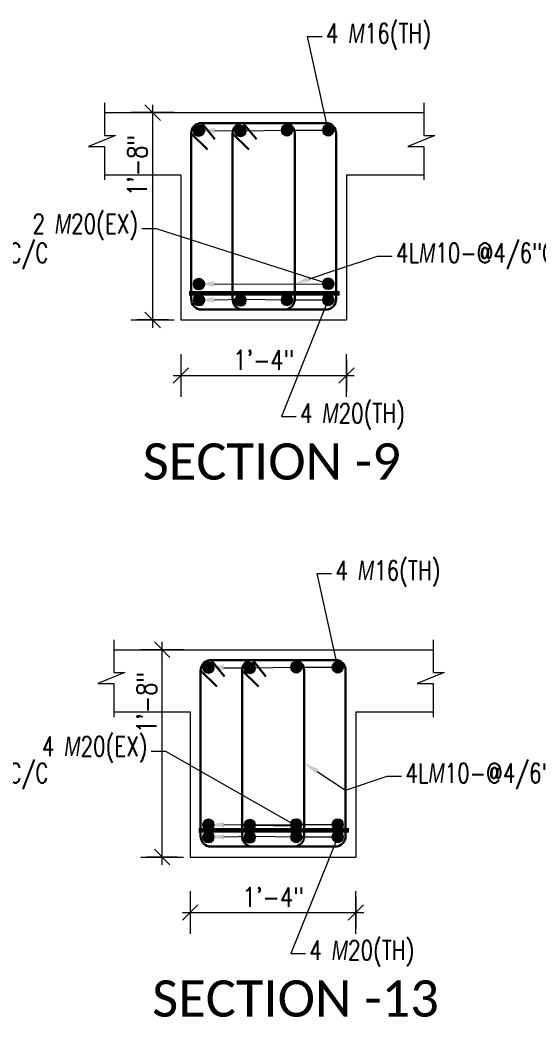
# Model space of a CAD drawing. Header units: inches. Extents: x 0 to 162649, y -36601 to -26324.
# Drawn here: x 155601.6 to 155651.7, y -36219.5 to -36123.3 of the extents above; entities that cross this region are included whole.
import ezdxf
from ezdxf import colors
from ezdxf.entities.mleader import LeaderData, LeaderLine
from ezdxf.math import Vec2, Vec3

# ---------------------------------------------------------------- set-up
doc = ezdxf.new("R2010")
doc.units = ezdxf.units.IN
doc.header["$MEASUREMENT"] = 0
for name, color, linetype, lineweight in [('Dim', 1, 'Continuous', 13), ('hatch', 252, 'Continuous', 0), ('OL_AR_Text', 140, 'Continuous', 5), ('Rein', 3, 'Continuous', 30), ('Stirrups', 191, 'Continuous', 25), ('TEXT', 7, 'Continuous', 9)]:
    doc.layers.add(name, color=color, linetype=linetype, lineweight=lineweight)
doc.styles.add('1-8 Annotative Text', font='calibri.ttf', dxfattribs={"height": 0.125})
doc.styles.add('DIM', font='simplex.shx', dxfattribs={"width": 0.75})
doc.styles.add('rmtext', font='romans.shx', dxfattribs={"width": 0.8})
doc.dimstyles.new('DIM-24', dxfattribs={"dimscale": 24, "dimtxt": 0.078125, "dimasz": 0.0625, "dimexe": 0.0625, "dimexo": 0.015625, "dimgap": 0.015625, "dimtad": 1, "dimdec": 1, "dimzin": 3, "dimdsep": 46, "dimlunit": 4, "dimtxsty": 'rmtext', "dimblk": 'OBLIQUE', "dimcen": 0.09375, "dimdle": 0.03125, "dimclrd": 1, "dimclre": 1, "dimclrt": 2, "dimadec": 0, "dimazin": 0, "dimtfac": 0.75, "dimtdec": 1, "dimtix": 1, "dimtmove": 0, "dimatfit": 3, "dimfxl": 0.0625, "dimfxlon": 1, "dimfrac": 1, "dimtolj": 1, "dimtzin": 0, "dimlwd": -1, "dimlwe": 5, "dimarcsym": 0})

# ---------------------------------------------------------------- blocks, each defined once
blk = doc.blocks.new('_Oblique')
for p, q in [((0, -1.375), (0, 1.375)), ((-0.495, -0.495), (0.495, 0.495))]:
    blk.add_line(p, q)
blk = doc.blocks.new('*D307')
at = {"layer": 'Defpoints', "color": 0, "transparency": 16777216}
for p in [(155617.138, -36152.289), (155633.138, -36152.289), (155633.138, -36157.643)]:
    blk.add_point(p, dxfattribs=at)
at = {"layer": 'Dim', "color": 1, "lineweight": 5, "transparency": 16777216}
for p, q in [((155617.138, -36156.143), (155617.138, -36159.143)), ((155633.138, -36156.143), (155633.138, -36159.143))]:
    blk.add_line(p, q, dxfattribs=at)
at = {"layer": 'Dim', "color": 1, "transparency": 16777216}
blk.add_line((155616.388, -36157.643), (155633.888, -36157.643), dxfattribs=at)
at = {"layer": 'Dim', "color": 1, "transparency": 16777216, "xscale": 1.5, "yscale": 1.5, "zscale": 1.5, "rotation": 180}
blk.add_blockref('_Oblique', (155617.138, -36157.643), dxfattribs=at)
at = {"layer": 'Dim', "color": 1, "transparency": 16777216, "xscale": 1.5, "yscale": 1.5, "zscale": 1.5}
blk.add_blockref('_Oblique', (155633.138, -36157.643), dxfattribs=at)
at = {"layer": 'Dim', "color": 2, "transparency": 16777216, "insert": (155625.138, -36156.152), "char_height": 1.875, "attachment_point": 5, "style": 'rmtext'}
blk.add_mtext('\\A1;1\'-4"', dxfattribs=at)
blk = doc.blocks.new('*D308')
at = {"layer": 'Defpoints', "color": 0, "transparency": 16777216}
for p in [(155614.421, -36132.289), (155617.138, -36132.289), (155617.138, -36152.289)]:
    blk.add_point(p, dxfattribs=at)
at = {"layer": 'Dim', "color": 1, "lineweight": 5, "transparency": 16777216}
for p, q in [((155615.921, -36132.289), (155612.921, -36132.289)), ((155615.921, -36152.289), (155612.921, -36152.289))]:
    blk.add_line(p, q, dxfattribs=at)
at = {"layer": 'Dim', "color": 1, "transparency": 16777216}
blk.add_line((155614.421, -36153.039), (155614.421, -36131.539), dxfattribs=at)
at = {"layer": 'Dim', "color": 1, "transparency": 16777216, "xscale": 1.5, "yscale": 1.5, "zscale": 1.5}
for p, rotation in [((155614.421, -36132.289), 90), ((155614.421, -36152.289), 270)]:
    blk.add_blockref('_Oblique', p, dxfattribs=dict(at, rotation=rotation))
at = {"layer": 'Dim', "color": 2, "transparency": 16777216, "insert": (155612.93, -36137.389), "char_height": 1.875, "attachment_point": 5, "rotation": 90, "style": 'rmtext'}
blk.add_mtext('\\A1;1\'-8"', dxfattribs=at)
blk = doc.blocks.new('*D315')
at = {"layer": 'Defpoints', "color": 0, "transparency": 16777216}
for p in [(155618.047, -36204.094), (155634.047, -36204.094), (155634.047, -36209.448)]:
    blk.add_point(p, dxfattribs=at)
at = {"layer": 'Dim', "color": 1, "lineweight": 5, "transparency": 16777216}
for p, q in [((155618.047, -36207.948), (155618.047, -36210.948)), ((155634.047, -36207.948), (155634.047, -36210.948))]:
    blk.add_line(p, q, dxfattribs=at)
at = {"layer": 'Dim', "color": 1, "transparency": 16777216}
blk.add_line((155617.297, -36209.448), (155634.797, -36209.448), dxfattribs=at)
at = {"layer": 'Dim', "color": 1, "transparency": 16777216, "xscale": 1.5, "yscale": 1.5, "zscale": 1.5, "rotation": 180}
blk.add_blockref('_Oblique', (155618.047, -36209.448), dxfattribs=at)
at = {"layer": 'Dim', "color": 1, "transparency": 16777216, "xscale": 1.5, "yscale": 1.5, "zscale": 1.5}
blk.add_blockref('_Oblique', (155634.047, -36209.448), dxfattribs=at)
at = {"layer": 'Dim', "color": 2, "transparency": 16777216, "insert": (155626.047, -36207.957), "char_height": 1.875, "attachment_point": 5, "style": 'rmtext'}
blk.add_mtext('\\A1;1\'-4"', dxfattribs=at)
blk = doc.blocks.new('*D316')
at = {"layer": 'Defpoints', "color": 0, "transparency": 16777216}
for p in [(155615.33, -36184.094), (155618.047, -36184.094), (155618.047, -36204.094)]:
    blk.add_point(p, dxfattribs=at)
at = {"layer": 'Dim', "color": 1, "transparency": 16777216}
blk.add_line((155615.33, -36204.844), (155615.33, -36183.344), dxfattribs=at)
at = {"layer": 'Dim', "color": 1, "lineweight": 5, "transparency": 16777216}
for p, q in [((155616.83, -36184.094), (155613.83, -36184.094)), ((155616.83, -36204.094), (155613.83, -36204.094))]:
    blk.add_line(p, q, dxfattribs=at)
at = {"layer": 'Dim', "color": 1, "transparency": 16777216, "xscale": 1.5, "yscale": 1.5, "zscale": 1.5}
for p, rotation in [((155615.33, -36184.094), 90), ((155615.33, -36204.094), 270)]:
    blk.add_blockref('_Oblique', p, dxfattribs=dict(at, rotation=rotation))
at = {"layer": 'Dim', "color": 2, "transparency": 16777216, "insert": (155613.839, -36189.194), "char_height": 1.875, "attachment_point": 5, "rotation": 90, "style": 'rmtext'}
blk.add_mtext('\\A1;1\'-8"', dxfattribs=at)

msp = doc.modelspace()

# ---------------------------------------------------------------- hatches: boundary and pattern name
at = {"layer": 'Rein'}
h = msp.add_hatch(color=256, dxfattribs=at)
h.dxf.hatch_style = 1
h.paths.add_polyline_path([(155619.39, -36134.013, 1), (155618.39, -36134.013, 1)])
h = msp.add_hatch(color=256, dxfattribs=at)
h.dxf.hatch_style = 1
h.paths.add_polyline_path([(155623.39, -36134.045, 1), (155622.39, -36134.045, 1)])
h = msp.add_hatch(color=256, dxfattribs=at)
h.dxf.hatch_style = 1
h.paths.add_polyline_path([(155627.879, -36133.991, 1), (155626.879, -36133.991, 1)])
h = msp.add_hatch(color=256, dxfattribs=at)
h.dxf.hatch_style = 1
h.paths.add_polyline_path([(155631.879, -36133.991, 1), (155630.879, -36133.991, 1)])
h = msp.add_hatch(color=256, dxfattribs=at)
h.dxf.hatch_style = 1
h.paths.add_polyline_path([(155619.39, -36148.822, 1), (155618.39, -36148.822, 1)])
h = msp.add_hatch(color=256, dxfattribs=at)
h.dxf.hatch_style = 1
h.paths.add_polyline_path([(155631.879, -36148.799, 1), (155630.879, -36148.799, 1)])
h = msp.add_hatch(color=256, dxfattribs=at)
h.dxf.hatch_style = 1
h.paths.add_polyline_path([(155619.39, -36150.372, 1), (155618.39, -36150.372, 1)])
h = msp.add_hatch(color=256, dxfattribs=at)
h.dxf.hatch_style = 1
h.paths.add_polyline_path([(155623.39, -36150.403, 1), (155622.39, -36150.403, 1)])
h = msp.add_hatch(color=256, dxfattribs=at)
h.dxf.hatch_style = 1
h.paths.add_polyline_path([(155627.879, -36150.349, 1), (155626.879, -36150.349, 1)])
h = msp.add_hatch(color=256, dxfattribs=at)
h.dxf.hatch_style = 1
h.paths.add_polyline_path([(155631.879, -36150.349, 1), (155630.879, -36150.349, 1)])
h = msp.add_hatch(color=256, dxfattribs=at)
h.dxf.hatch_style = 1
h.paths.add_polyline_path([(155628.788, -36185.796, 1), (155627.788, -36185.796, 1)])
h = msp.add_hatch(color=256, dxfattribs=at)
h.dxf.hatch_style = 1
h.paths.add_polyline_path([(155632.788, -36185.796, 1), (155631.788, -36185.796, 1)])
h = msp.add_hatch(color=256, dxfattribs=at)
h.dxf.hatch_style = 1
h.paths.add_polyline_path([(155620.298, -36185.818, 1), (155619.298, -36185.818, 1)])
h = msp.add_hatch(color=256, dxfattribs=at)
h.dxf.hatch_style = 1
h.paths.add_polyline_path([(155624.298, -36185.85, 1), (155623.298, -36185.85, 1)])
h = msp.add_hatch(color=256, dxfattribs=at)
h.dxf.hatch_style = 1
h.paths.add_polyline_path([(155620.298, -36200.987, 1), (155619.298, -36200.987, 1)])
h = msp.add_hatch(color=256, dxfattribs=at)
h.dxf.hatch_style = 1
h.paths.add_polyline_path([(155624.298, -36201.019, 1), (155623.298, -36201.019, 1)])
h = msp.add_hatch(color=256, dxfattribs=at)
h.dxf.hatch_style = 1
h.paths.add_polyline_path([(155628.788, -36200.965, 1), (155627.788, -36200.965, 1)])
h = msp.add_hatch(color=256, dxfattribs=at)
h.dxf.hatch_style = 1
h.paths.add_polyline_path([(155632.788, -36200.965, 1), (155631.788, -36200.965, 1)])
h = msp.add_hatch(color=256, dxfattribs=at)
h.dxf.hatch_style = 1
h.paths.add_polyline_path([(155628.788, -36202.154, 1), (155627.788, -36202.154, 1)])
h = msp.add_hatch(color=256, dxfattribs=at)
h.dxf.hatch_style = 1
h.paths.add_polyline_path([(155632.788, -36202.154, 1), (155631.788, -36202.154, 1)])
h = msp.add_hatch(color=256, dxfattribs=at)
h.dxf.hatch_style = 1
h.paths.add_polyline_path([(155620.298, -36202.176, 1), (155619.298, -36202.176, 1)])
h = msp.add_hatch(color=256, dxfattribs=at)
h.dxf.hatch_style = 1
h.paths.add_polyline_path([(155624.298, -36202.208, 1), (155623.298, -36202.208, 1)])

# ---------------------------------------------------------------- linework, layer by layer
at = {"layer": 'Dim', "lineweight": 60}
for p, q in [((155617.954, -36149.698), (155632.456, -36149.698)), ((155618.863, -36201.51), (155633.364, -36201.51))]:
    msp.add_line(p, q, dxfattribs=at)
at = {"layer": 'hatch'}
for p, q in [((155609.761, -36131.349), (155609.761, -36134.478)), ((155640.606, -36131.349), (155640.606, -36134.478)), ((155609.761, -36132.289), (155640.606, -36132.289)), ((155610.818, -36134.478), (155608.218, -36135.54)), ((155610.818, -36134.478), (155608.218, -36135.54)), ((155609.761, -36134.478), (155610.818, -36134.478)), ((155641.663, -36134.478), (155639.063, -36135.54)), ((155640.606, -36134.478), (155641.663, -36134.478)), ((155608.218, -36135.54), (155609.761, -36135.54)), ((155608.218, -36135.54), (155609.761, -36135.54)), ((155609.761, -36135.54), (155609.761, -36138.783)), ((155639.063, -36135.54), (155640.606, -36135.54)), ((155640.606, -36135.54), (155640.606, -36138.783)), ((155609.761, -36138.289), (155617.138, -36138.289)), ((155617.138, -36138.289), (155617.138, -36152.289)), ((155633.138, -36138.289), (155633.138, -36152.289)), ((155633.138, -36138.289), (155640.606, -36138.289)), ((155617.138, -36152.289), (155633.138, -36152.289)), ((155610.669, -36183.154), (155610.669, -36186.283)), ((155641.515, -36183.154), (155641.515, -36186.283)), ((155610.669, -36184.094), (155641.515, -36184.094)), ((155611.727, -36186.283), (155609.126, -36187.345)), ((155611.727, -36186.283), (155609.126, -36187.345)), ((155610.669, -36186.283), (155611.727, -36186.283)), ((155642.572, -36186.283), (155639.972, -36187.345)), ((155641.515, -36186.283), (155642.572, -36186.283)), ((155609.126, -36187.345), (155610.669, -36187.345)), ((155609.126, -36187.345), (155610.669, -36187.345)), ((155610.669, -36187.345), (155610.669, -36190.588)), ((155639.972, -36187.345), (155641.515, -36187.345)), ((155641.515, -36187.345), (155641.515, -36190.588)), ((155610.669, -36190.094), (155618.047, -36190.094)), ((155618.047, -36190.094), (155618.047, -36204.094)), ((155634.047, -36190.094), (155634.047, -36204.094)), ((155634.047, -36190.094), (155641.515, -36190.094)), ((155618.047, -36204.094), (155634.047, -36204.094))]:
    msp.add_line(p, q, dxfattribs=at)
at = {"layer": 'Rein'}
for centre in [(155618.89, -36134.013), (155622.89, -36134.045), (155627.379, -36133.991), (155631.379, -36133.991), (155618.89, -36148.822), (155631.379, -36148.799), (155618.89, -36150.372), (155622.89, -36150.403), (155627.379, -36150.349), (155631.379, -36150.349), (155628.288, -36185.796), (155632.288, -36185.796), (155619.798, -36185.818), (155623.798, -36185.85), (155619.798, -36200.987), (155623.798, -36201.019), (155628.288, -36200.965), (155632.288, -36200.965), (155628.288, -36202.154), (155632.288, -36202.154), (155619.798, -36202.176), (155623.798, -36202.208)]:
    msp.add_circle(centre, 0.5, dxfattribs=at)
at = {"layer": 'Stirrups', "lineweight": 30}
for p, q in [((155619.172, -36133.289), (155620.436, -36134.862)), ((155623.172, -36133.289), (155624.436, -36134.862)), ((155618.138, -36134.289), (155619.714, -36135.852)), ((155622.138, -36134.289), (155623.714, -36135.852)), ((155620.08, -36185.094), (155621.345, -36186.666)), ((155624.08, -36185.094), (155625.345, -36186.666)), ((155619.047, -36186.094), (155620.623, -36187.656)), ((155623.047, -36186.094), (155624.623, -36187.656))]:
    msp.add_line(p, q, dxfattribs=at)
for points in [[(155619.138, -36151.289), (155631.138, -36151.289, 0.414214), (155632.138, -36150.289), (155632.138, -36134.289, 0.404381), (155631.172, -36133.289), (155619.172, -36133.289, 0.424115), (155618.138, -36134.289), (155618.138, -36150.289, 0.414214)], [(155623.138, -36151.289), (155627.138, -36151.289, 0.414214), (155628.138, -36150.289), (155628.138, -36134.289, 0.404381), (155627.172, -36133.289), (155623.172, -36133.289, 0.424115), (155622.138, -36134.289), (155622.138, -36150.289, 0.414214)], [(155620.047, -36203.094), (155632.047, -36203.094, 0.414214), (155633.047, -36202.094), (155633.047, -36186.094, 0.404381), (155632.08, -36185.094), (155620.08, -36185.094, 0.424115), (155619.047, -36186.094), (155619.047, -36202.094, 0.414214)], [(155624.047, -36203.094), (155628.047, -36203.094, 0.414214), (155629.047, -36202.094), (155629.047, -36186.094, 0.404381), (155628.08, -36185.094), (155624.08, -36185.094, 0.424115), (155623.047, -36186.094), (155623.047, -36202.094, 0.414214)]]:
    msp.add_lwpolyline(points, format="xyb", close=True, dxfattribs=at)

# ---------------------------------------------------------------- texts
at = {"layer": 'OL_AR_Text', "char_height": 3.5, "width": 2.6734445e-317, "attachment_point": 1, "style": '1-8 Annotative Text'}
for s, insert in [('SECTION -9', (155613.467, -36164.191)), ('SECTION -13', (155614.375, -36215.995))]:
    msp.add_mtext(s, dxfattribs=dict(at, insert=insert))

# ---------------------------------------------------------------- dimensions: what is measured, and where the dimension line sits
at = {"layer": 'Dim'}
for base, p1, p2, picture, middle in [((155614.421, -36132.289), (155617.138, -36152.289), (155617.138, -36132.289), '*D308', (155614.421, -36137.389)), ((155615.33, -36184.094), (155618.047, -36204.094), (155618.047, -36184.094), '*D316', (155615.33, -36189.194))]:
    dim = msp.add_linear_dim(base=base, p1=p1, p2=p2, angle=90, dimstyle='DIM-24', dxfattribs=at)
    dim.commit()
    dim.dimension.update_dxf_attribs({"geometry": picture, "text_midpoint": middle, "dimtype": 160})
for base, p1, p2, picture, middle in [((155633.138, -36157.643), (155617.138, -36152.289), (155633.138, -36152.289), '*D307', (155625.138, -36156.152)), ((155634.047, -36209.448), (155618.047, -36204.094), (155634.047, -36204.094), '*D315', (155626.047, -36207.957))]:
    dim = msp.add_linear_dim(base=base, p1=p1, p2=p2, dimstyle='DIM-24', dxfattribs=at)
    dim.commit()
    dim.dimension.update_dxf_attribs({"geometry": picture, "text_midpoint": middle})

# ---------------------------------------------------------------- leaders
at = {"layer": 'TEXT'}
ml = msp.add_multileader_mtext('Standard', dxfattribs=at)
ml.set_content('4 {\\Fgothici|c0;M}16(TH) ', color=256, style='DIM')
ml.set_leader_properties(color=1, linetype='ByLayer', lineweight=9)
ml.build(insert=Vec2(0, 0))
ml.multileader.update_dxf_attribs({"text_right_attachment_type": 2, "dogleg_length": 0.25, "arrow_head_size": 1.5, "scale": 32})
ctx = ml.context
ctx.base_point, ctx.scale, ctx.char_height, ctx.arrow_head_size, ctx.landing_gap_size, ctx.plane_origin = Vec3(155630.785, -36124.953), 32, 1.875, 1.5, 0.375, Vec3(155641.887, -36133.049)
ctx.right_attachment = 2
notes = []
notes.append((ctx, [(0, (1, 1, 0), (155629.381, -36124.953), (1, 0), 1.404, [(3, [(155618.89, -36134.013), (155622.89, -36134.045), (155627.379, -36133.991), (155631.379, -36133.991)], 0, [])])]))
ctx.mtext.insert, ctx.mtext.flow_direction = Vec3(155631.16, -36123.703), 5
ml = msp.add_multileader_mtext('Standard', dxfattribs=at)
ml.set_content('2 {\\Fgothici|c0;M}20(EX) ', color=256, style='DIM')
ml.set_leader_properties(color=1, linetype='ByLayer', lineweight=9)
ml.build(insert=Vec2(0, 0))
ml.multileader.update_dxf_attribs({"text_right_attachment_type": 2, "dogleg_length": 0.25, "arrow_head_size": 1.5, "scale": 32})
ctx = ml.context
ctx.base_point, ctx.scale, ctx.char_height, ctx.arrow_head_size, ctx.landing_gap_size, ctx.plane_origin = Vec3(155601.574, -36143.325), 32, 1.875, 1.5, 0.375, Vec3(155641.887, -36149.401)
ctx.right_attachment, ctx.text_align_type = 2, 2
notes.append((ctx, [(1, (1, 1, 0), (155614.777, -36143.503), (-1, 0), 1.404, [(2, [(155618.89, -36148.822), (155631.379, -36148.799)], 0, [])])]))
ctx.mtext.insert, ctx.mtext.alignment, ctx.mtext.flow_direction = Vec3(155612.998, -36142.075), 3, 5
ml = msp.add_multileader_mtext('Standard', dxfattribs=at)
ml.set_content('4L{\\Fgothici|c0;M}10-@4/6"C/C ', color=256, style='DIM')
ml.set_leader_properties(color=1, linetype='ByLayer', lineweight=9)
ml.build(insert=Vec2(0, 0))
ml.multileader.update_dxf_attribs({"text_right_attachment_type": 2, "dogleg_length": 0.25, "arrow_head_size": 1.5, "scale": 32})
ctx = ml.context
ctx.base_point, ctx.scale, ctx.char_height, ctx.arrow_head_size, ctx.landing_gap_size, ctx.plane_origin = Vec3(155586.022, -36146.135), 32, 1.875, 1.5, 0.375, Vec3(155596.556, -36155.888)
ctx.right_attachment = 2
notes.append((ctx, [(0, (1, 1, 0), (155584.617, -36146.135), (1, 0), 1.404, [(1, [(155576.617, -36148.798), (155580.617, -36147.467)], 0, [])])]))
ctx.mtext.insert, ctx.mtext.flow_direction = Vec3(155586.397, -36144.885), 5
ml = msp.add_multileader_mtext('Standard', dxfattribs=at)
ml.set_content('4L{\\Fgothici|c0;M}10-@4/6"C/C ', color=256, style='DIM')
ml.set_leader_properties(color=1, linetype='ByLayer', lineweight=9)
ml.build(insert=Vec2(0, 0))
ml.multileader.update_dxf_attribs({"text_right_attachment_type": 2, "dogleg_length": 0.25, "arrow_head_size": 1.5, "scale": 32})
ctx = ml.context
ctx.base_point, ctx.scale, ctx.char_height, ctx.arrow_head_size, ctx.landing_gap_size, ctx.plane_origin = Vec3(155637.543, -36146.135), 32, 1.875, 1.5, 0.375, Vec3(155648.078, -36155.888)
ctx.right_attachment = 2
notes.append((ctx, [(0, (1, 1, 0), (155636.139, -36146.135), (1, 0), 1.404, [(1, [(155628.138, -36148.798), (155632.138, -36147.467)], 0, [])])]))
ctx.mtext.insert, ctx.mtext.flow_direction = Vec3(155637.918, -36144.885), 5
ml = msp.add_multileader_mtext('Standard', dxfattribs=at)
ml.set_content('4 {\\Fgothici|c0;M}20(TH) ', color=256, style='DIM')
ml.set_leader_properties(color=1, linetype='ByLayer', lineweight=9)
ml.build(insert=Vec2(0, 0))
ml.multileader.update_dxf_attribs({"text_right_attachment_type": 2, "dogleg_length": 0.25, "arrow_head_size": 1.5, "scale": 32})
ctx = ml.context
ctx.base_point, ctx.scale, ctx.char_height, ctx.arrow_head_size, ctx.landing_gap_size, ctx.plane_origin = Vec3(155628.264, -36161.596), 32, 1.875, 1.5, 0.375, Vec3(155639.924, -36159.55)
ctx.right_attachment = 2
notes.append((ctx, [(0, (1, 1, 0), (155626.859, -36161.596), (1, 0), 1.404, [(3, [(155618.89, -36150.372), (155623.138, -36150.289), (155627.379, -36150.349), (155631.379, -36150.349)], 0, [])])]))
ctx.mtext.insert, ctx.mtext.flow_direction = Vec3(155628.639, -36160.346), 5
ml = msp.add_multileader_mtext('Standard', dxfattribs=at)
ml.set_content('4 {\\Fgothici|c0;M}16(TH) ', color=256, style='DIM')
ml.set_leader_properties(color=1, linetype='ByLayer', lineweight=9)
ml.build(insert=Vec2(0, 0))
ml.multileader.update_dxf_attribs({"text_right_attachment_type": 2, "dogleg_length": 0.25, "arrow_head_size": 1.5, "scale": 32})
ctx = ml.context
ctx.base_point, ctx.scale, ctx.char_height, ctx.arrow_head_size, ctx.landing_gap_size, ctx.plane_origin = Vec3(155631.694, -36176.758), 32, 1.875, 1.5, 0.375, Vec3(155642.795, -36184.854)
ctx.right_attachment = 2
notes.append((ctx, [(0, (1, 1, 0), (155630.289, -36176.758), (1, 0), 1.404, [(3, [(155619.798, -36185.818), (155623.798, -36185.85), (155628.288, -36185.796), (155632.288, -36185.796)], 0, [])])]))
ctx.mtext.insert, ctx.mtext.flow_direction = Vec3(155632.069, -36175.508), 5
ml = msp.add_multileader_mtext('Standard', dxfattribs=at)
ml.set_content('4 {\\Fgothici|c0;M}20(EX) ', color=256, style='DIM')
ml.set_leader_properties(color=1, linetype='ByLayer', lineweight=9)
ml.build(insert=Vec2(0, 0))
ml.multileader.update_dxf_attribs({"text_right_attachment_type": 2, "dogleg_length": 0.25, "arrow_head_size": 1.5, "scale": 32})
ctx = ml.context
ctx.base_point, ctx.scale, ctx.char_height, ctx.arrow_head_size, ctx.landing_gap_size, ctx.plane_origin = Vec3(155602.482, -36193.733), 32, 1.875, 1.5, 0.375, Vec3(155642.795, -36199.81)
ctx.right_attachment, ctx.text_align_type = 2, 2
notes.append((ctx, [(1, (1, 1, 0), (155615.686, -36193.911), (-1, 0), 1.404, [(3, [(155619.798, -36200.987), (155632.288, -36200.965), (155623.798, -36201.019), (155623.798, -36201.019), (155628.288, -36201.095)], 0, [])])]))
ctx.mtext.insert, ctx.mtext.alignment, ctx.mtext.flow_direction = Vec3(155613.906, -36192.483), 3, 5
ml = msp.add_multileader_mtext('Standard', dxfattribs=at)
ml.set_content('4L{\\Fgothici|c0;M}10-@4/6"C/C ', color=256, style='DIM')
ml.set_leader_properties(color=1, linetype='ByLayer', lineweight=9)
ml.build(insert=Vec2(0, 0))
ml.multileader.update_dxf_attribs({"text_right_attachment_type": 2, "dogleg_length": 0.25, "arrow_head_size": 1.5, "scale": 32})
ctx = ml.context
ctx.base_point, ctx.scale, ctx.char_height, ctx.arrow_head_size, ctx.landing_gap_size, ctx.plane_origin = Vec3(155586.022, -36196.309), 32, 1.875, 1.5, 0.375, Vec3(155596.556, -36206.062)
ctx.right_attachment = 2
notes.append((ctx, [(0, (1, 1, 0), (155584.617, -36196.309), (1, 0), 1.404, [(1, [(155576.617, -36195.024), (155580.617, -36197.641)], 0, [])])]))
ctx.mtext.insert, ctx.mtext.flow_direction = Vec3(155586.397, -36195.059), 5
ml = msp.add_multileader_mtext('Standard', dxfattribs=at)
ml.set_content('4L{\\Fgothici|c0;M}10-@4/6"C/C ', color=256, style='DIM')
ml.set_leader_properties(color=1, linetype='ByLayer', lineweight=9)
ml.build(insert=Vec2(0, 0))
ml.multileader.update_dxf_attribs({"text_right_attachment_type": 2, "dogleg_length": 0.25, "arrow_head_size": 1.5, "scale": 32})
ctx = ml.context
ctx.base_point, ctx.scale, ctx.char_height, ctx.arrow_head_size, ctx.landing_gap_size, ctx.plane_origin = Vec3(155638.452, -36196.309), 32, 1.875, 1.5, 0.375, Vec3(155648.986, -36206.062)
ctx.right_attachment = 2
notes.append((ctx, [(0, (1, 1, 0), (155637.047, -36196.309), (1, 0), 1.404, [(1, [(155629.047, -36195.024), (155633.047, -36197.641)], 0, [])])]))
ctx.mtext.insert, ctx.mtext.flow_direction = Vec3(155638.827, -36195.059), 5
ml = msp.add_multileader_mtext('Standard', dxfattribs=at)
ml.set_content('4 {\\Fgothici|c0;M}20(TH) ', color=256, style='DIM')
ml.set_leader_properties(color=1, linetype='ByLayer', lineweight=9)
ml.build(insert=Vec2(0, 0))
ml.multileader.update_dxf_attribs({"text_right_attachment_type": 2, "dogleg_length": 0.25, "arrow_head_size": 1.5, "scale": 32})
ctx = ml.context
ctx.base_point, ctx.scale, ctx.char_height, ctx.arrow_head_size, ctx.landing_gap_size, ctx.plane_origin = Vec3(155629.172, -36213.401), 32, 1.875, 1.5, 0.375, Vec3(155640.832, -36211.354)
ctx.right_attachment = 2
notes.append((ctx, [(0, (1, 1, 0), (155627.768, -36213.401), (1, 0), 1.404, [(3, [(155619.798, -36202.176), (155624.047, -36202.094), (155628.288, -36202.154), (155632.288, -36202.154)], 0, [])])]))
ctx.mtext.insert, ctx.mtext.flow_direction = Vec3(155629.547, -36212.151), 5
for ctx, leaders in notes:
    for number, flags, end, landing, length, lines in leaders:
        leader = LeaderData()
        leader.index, (leader.has_last_leader_line, leader.has_dogleg_vector, leader.attachment_direction) = number, flags
        leader.last_leader_point, leader.dogleg_vector, leader.dogleg_length = Vec3(end), Vec3(landing), length
        for number, points, colour, breaks in lines:
            line = LeaderLine()
            line.index, line.vertices, line.color, line.breaks = number, Vec3.list(points), colors.encode_raw_color(colour), breaks
            leader.lines.append(line)
        ctx.leaders.append(leader)

doc.saveas('drawing.dxf')
